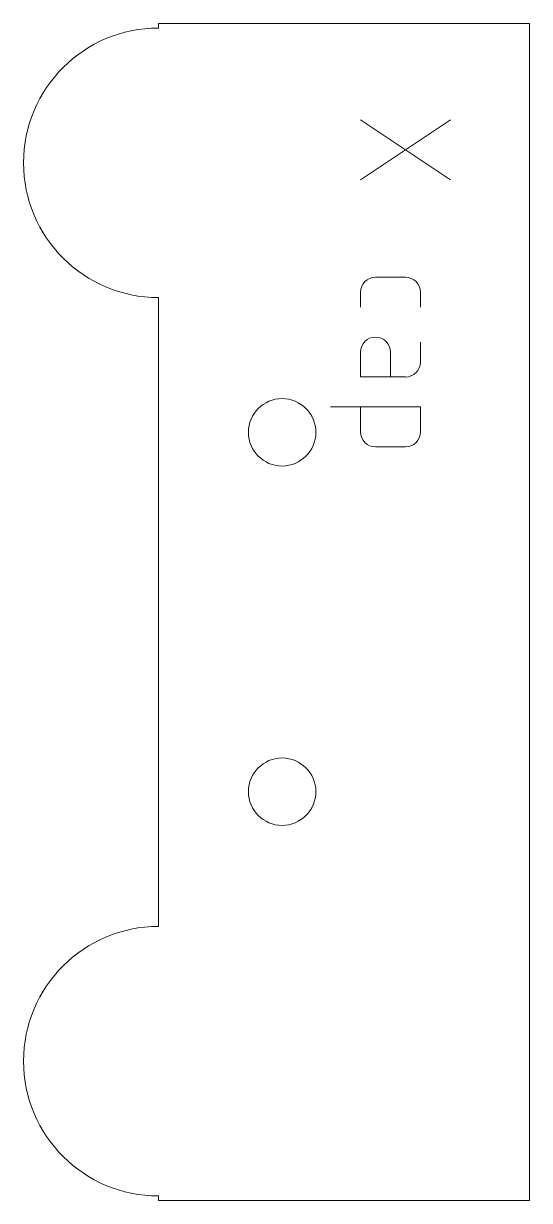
# Model space of a CAD drawing. Header units: millimetres. Extents: x -11.3 to 11.3, y -26.2 to 26.2.
import ezdxf

# ---------------------------------------------------------------- set-up
doc = ezdxf.new("R2010")
doc.units = ezdxf.units.MM
doc.layers.add('rod-backplate', color=7, linetype='CONTINUOUS', lineweight=0, true_color=0x000000)
doc.layers.add('text', color=1, linetype='CONTINUOUS', lineweight=0, true_color=0xff0000)

msp = doc.modelspace()

# ---------------------------------------------------------------- linework, layer by layer
at = {"layer": 'rod-backplate'}
for p, q in [((11.25, 26.2), (-5.25, 26.2)), ((-5.25, 26), (-5.25, 26.2)), ((11.25, 26.2), (3.25, 26.2)), ((11.25, -26.2), (11.25, 26.2)), ((-5.25, 14), (-5.25, -14)), ((-5.25, -26), (-5.25, -26.2)), ((-5.25, -26.2), (11.25, -26.2)), ((11.25, -26.2), (3.25, -26.2))]:
    msp.add_line(p, q, dxfattribs=at)
for centre in [(0.25, 8), (0.25, -8)]:
    msp.add_circle(centre, 1.5, dxfattribs=at)
for centre in [(-5.25, 20), (-5.25, -20)]:
    msp.add_arc(centre, 6, 90, 270, dxfattribs=at)
at = {"layer": 'text'}
for p, q in [((7.737, 21.907), (3.737, 19.24)), ((3.737, 21.907), (7.737, 19.24)), ((5.737, 14.907), (4.403, 14.907)), ((3.737, 14.24), (3.737, 13.574)), ((6.403, 13.574), (6.403, 14.24)), ((3.737, 10.463), (3.737, 11.574)), ((5.07, 11.574), (5.07, 10.463)), ((6.403, 12.018), (6.403, 11.129)), ((5.737, 10.463), (3.737, 10.463)), ((6.403, 9.129), (2.403, 9.129)), ((3.737, 9.129), (3.737, 8.018)), ((6.403, 8.018), (6.403, 9.129)), ((4.403, 7.351), (5.737, 7.351))]:
    msp.add_line(p, q, dxfattribs=at)
for centre, start, end in [((4.403, 14.24), 90, 180), ((5.737, 14.24), 360, 90), ((4.403, 11.574), 360, 180), ((5.737, 11.129), 270, 360), ((4.403, 8.018), 180, 270), ((5.737, 8.018), 270, 360)]:
    msp.add_arc(centre, 0.667, start, end, dxfattribs=at)

doc.saveas('drawing.dxf')
